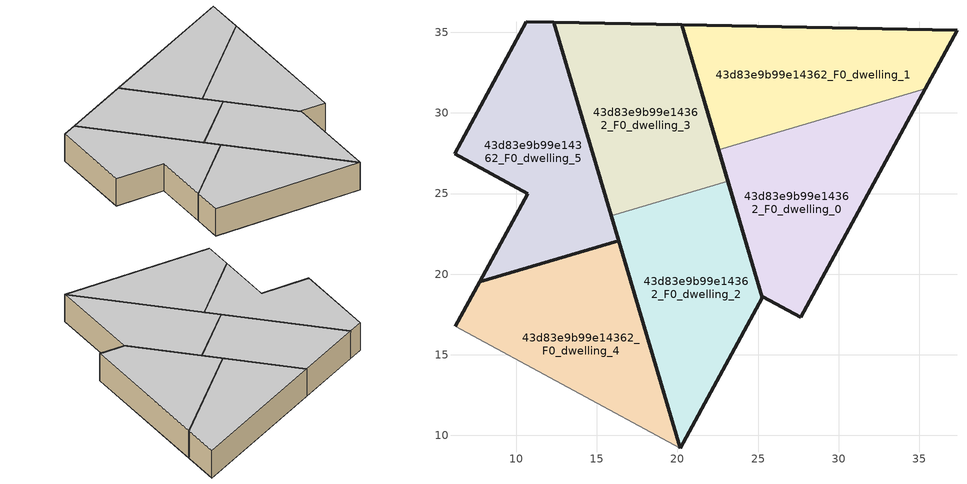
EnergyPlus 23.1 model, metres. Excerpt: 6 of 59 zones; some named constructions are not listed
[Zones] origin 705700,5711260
43d83e9b99e14362_F0_dwelling_0
 floor ground (EU_floor_Construction): 27.64,17.33 35.36,31.5 22.55,27.7 25.27,18.55 25.3,18.61 z0
 wall outside (EU_wall_Construction): 35.36,31.5 27.64,17.33 25.3,18.61 25.27,18.55 22.55,27.7 z0:3
 wall to 43d83e9b99e14362_F0_dwelling_1 (EU_wall_Construction): 22.55,27.7 35.36,31.5 z0:3
 ceiling to 43d83e9b99e14362_F1_dwelling_0 (EU_floor_Construction): 35.36,31.5 27.64,17.33 25.3,18.61 25.27,18.55 22.55,27.7 z3
43d83e9b99e14362_F0_dwelling_1
 floor ground (EU_floor_Construction): 35.36,31.5 37.34,35.12 20.26,35.45 22.55,27.7 z0
 wall outside (EU_wall_Construction): 22.55,27.7 20.26,35.45 37.34,35.12 35.36,31.5 z0:3
 ceiling to 43d83e9b99e14362_F1_dwelling_1 (EU_floor_Construction): 37.34,35.12 35.36,31.5 22.55,27.7 20.26,35.45 z3
43d83e9b99e14362_F0_dwelling_2
 floor ground (EU_floor_Construction): 20.18,9.2 25.27,18.55 23.12,25.78 15.89,23.63 20.17,9.21 z0
 wall outside (EU_wall_Construction): 20.17,9.21 15.89,23.63 / 23.12,25.78 25.27,18.55 20.18,9.2 z0:3
 wall to 43d83e9b99e14362_F0_dwelling_3 (EU_wall_Construction): 15.89,23.63 23.12,25.78 z0:3
 wall adiabatic (EU_wall_Construction): 20.18,9.2 20.17,9.21 z0:3
 ceiling to 43d83e9b99e14362_F1_dwelling_2 (EU_floor_Construction): 23.12,25.78 25.27,18.55 20.18,9.2 20.17,9.21 15.89,23.63 z3
43d83e9b99e14362_F0_dwelling_3
 floor ground (EU_floor_Construction): 23.12,25.78 20.26,35.45 12.34,35.62 15.89,23.63 z0
 wall outside (EU_wall_Construction): 15.89,23.63 12.34,35.62 20.26,35.45 23.12,25.78 z0:3
 ceiling to 43d83e9b99e14362_F1_dwelling_3 (EU_floor_Construction): 20.26,35.45 23.12,25.78 15.89,23.63 12.34,35.62 z3
43d83e9b99e14362_F0_dwelling_4
 floor ground (EU_floor_Construction): 20.17,9.21 16.36,22.07 7.74,19.51 6.23,16.75 z0
 wall outside (EU_wall_Construction): 6.23,16.75 7.74,19.51 16.36,22.07 20.17,9.21 z0:3
 wall adiabatic (EU_wall_Construction): 20.17,9.21 6.23,16.75 z0:3
 ceiling to 43d83e9b99e14362_F1_dwelling_4 (EU_floor_Construction): 16.36,22.07 20.17,9.21 6.23,16.75 7.74,19.51 z3
43d83e9b99e14362_F0_dwelling_5
 floor ground (EU_floor_Construction): 16.36,22.07 12.34,35.62 10.64,35.65 6.18,27.46 10.73,25 7.74,19.51 z0
 wall outside (EU_wall_Construction): 16.36,22.07 7.74,19.51 10.73,25 6.18,27.46 10.64,35.65 12.34,35.62 16.36,22.07 z0:3
 ceiling to 43d83e9b99e14362_F1_dwelling_5 (EU_floor_Construction): 12.34,35.62 16.36,22.07 7.74,19.51 10.73,25 6.18,27.46 10.64,35.65 z3
[SCHEDULE:FILE] Column Number=1; Rows to Skip at Top=0; Number of Hours of Data=8760; Column Separator=Comma; Interpolate to Timestep=No; Minutes per Item=60; Adjust Schedule for Daylight Savings=Yes
Name | File
EU_Step8_GainSchedule_43d83e9b99e14362_F4_dwelling_2_f000 | ../../schedules/43d83e9b99e14362/43d83e9b99e14362_F4_dwelling_2_f000_gain.csv
EU_Step8_GainSchedule_43d83e9b99e14362_F4_dwelling_3_f000 | ../../schedules/43d83e9b99e14362/43d83e9b99e14362_F4_dwelling_3_f000_gain.csv
EU_Step8_GainSchedule_43d83e9b99e14362_F4_dwelling_4_f000 | ../../schedules/43d83e9b99e14362/43d83e9b99e14362_F4_dwelling_4_f000_gain.csv
EU_Step8_GainSchedule_43d83e9b99e14362_F4_dwelling_5_f000 | ../../schedules/43d83e9b99e14362/43d83e9b99e14362_F4_dwelling_5_f000_gain.csv
EU_Step8_GainSchedule_43d83e9b99e14362_F5_dwelling_0_f000 | ../../schedules/43d83e9b99e14362/43d83e9b99e14362_F5_dwelling_0_f000_gain.csv
EU_Step8_GainSchedule_43d83e9b99e14362_F5_dwelling_1_f000 | ../../schedules/43d83e9b99e14362/43d83e9b99e14362_F5_dwelling_1_f000_gain.csv
EU_Step8_GainSchedule_43d83e9b99e14362_F5_dwelling_2_f000 | ../../schedules/43d83e9b99e14362/43d83e9b99e14362_F5_dwelling_2_f000_gain.csv
EU_Step8_GainSchedule_43d83e9b99e14362_F5_dwelling_3_f000 | ../../schedules/43d83e9b99e14362/43d83e9b99e14362_F5_dwelling_3_f000_gain.csv
EU_Step8_GainSchedule_43d83e9b99e14362_F5_dwelling_4_f000 | ../../schedules/43d83e9b99e14362/43d83e9b99e14362_F5_dwelling_4_f000_gain.csv
EU_Step8_GainSchedule_43d83e9b99e14362_F5_dwelling_5_f000 | ../../schedules/43d83e9b99e14362/43d83e9b99e14362_F5_dwelling_5_f000_gain.csv
EU_Step8_GainSchedule_43d83e9b99e14362_F6_dwelling_0_f000 | ../../schedules/43d83e9b99e14362/43d83e9b99e14362_F6_dwelling_0_f000_gain.csv
EU_Step8_GainSchedule_43d83e9b99e14362_F6_dwelling_1_f000 | ../../schedules/43d83e9b99e14362/43d83e9b99e14362_F6_dwelling_1_f000_gain.csv
EU_Step8_GainSchedule_43d83e9b99e14362_F6_dwelling_2_f000 | ../../schedules/43d83e9b99e14362/43d83e9b99e14362_F6_dwelling_2_f000_gain.csv
EU_Step8_GainSchedule_43d83e9b99e14362_F6_dwelling_3_f000 | ../../schedules/43d83e9b99e14362/43d83e9b99e14362_F6_dwelling_3_f000_gain.csv
EU_Step8_GainSchedule_43d83e9b99e14362_F6_dwelling_4_f000 | ../../schedules/43d83e9b99e14362/43d83e9b99e14362_F6_dwelling_4_f000_gain.csv
EU_Step8_GainSchedule_43d83e9b99e14362_F6_dwelling_5_f000 | ../../schedules/43d83e9b99e14362/43d83e9b99e14362_F6_dwelling_5_f000_gain.csv
